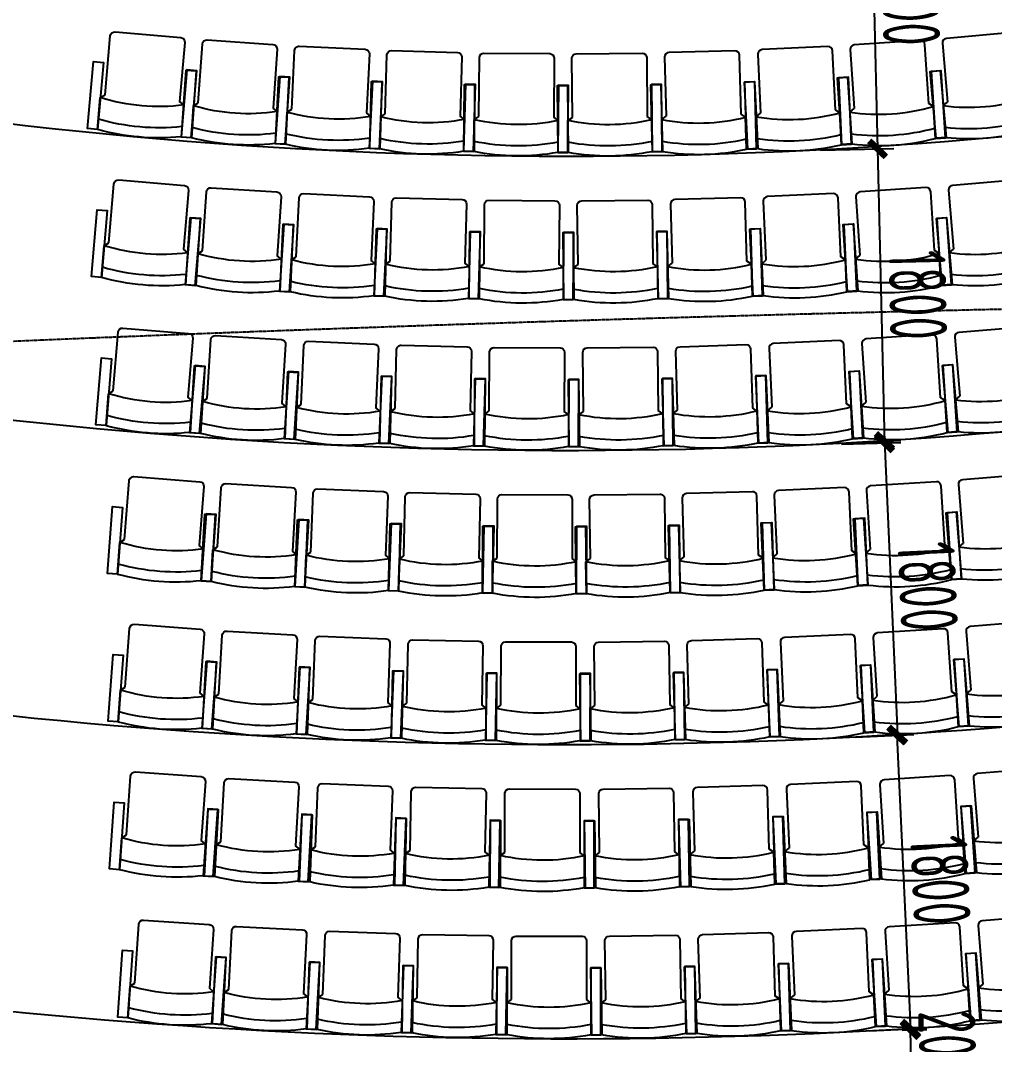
# Model space of a CAD drawing. Header units: millimetres. Extents: x 11515858 to 24947533, y -12764720 to -6305528.
# Drawn here: x 11765745 to 11771709, y -6390056 to -6383790 of the extents above; entities that cross this region are included whole.
import ezdxf

# ---------------------------------------------------------------- set-up
doc = ezdxf.new("R2010")
doc.units = ezdxf.units.MM
doc.header["$LTSCALE"] = 10
for name, pattern in [('A2-RG-AXIS$0$CENTER', [2, 1.25, -0.25, 0.25, -0.25]), ('A2-RG-AXIS$0$DOTE', [2.42, 2, -0.2, 0.02, -0.2]), ('A2-RI-F3$0$HIDDEN', [0.375, 0.25, -0.125])]:
    doc.linetypes.add(name, pattern=pattern)
for name, color, linetype in [('A2-RB-F3$0$A-DIMS-100', 1, 'Continuous'), ('A2-RD-F3$0$A-FURN-FIXT', 9, 'Continuous'), ('A2-RD-F3$0$A-STRS', 50, 'Continuous'), ('A2-RG-AXIS$0$A-GRID', 1, 'A2-RG-AXIS$0$CENTER')]:
    doc.layers.add(name, color=color, linetype=linetype)
doc.styles.add('A2-RB-F3$0$XD2008', font='hzs.shx', dxfattribs={"width": 0.7, "bigfont": 'hztxt.shx'})
doc.dimstyles.new('A2-RB-F3$0$XD100$0', dxfattribs={"dimscale": 100, "dimtxt": 3.5, "dimasz": 1, "dimexe": 1, "dimexo": 2, "dimgap": 0.5, "dimtad": 1, "dimdec": 0, "dimdsep": 46, "dimtxsty": 'A2-RB-F3$0$XD2008', "dimblk1": 'A2-RB-F3$0$_ArchTick', "dimblk2": 'A2-RB-F3$0$_ArchTick', "dimsah": 1, "dimcen": 2.5, "dimclrt": 4, "dimaunit": 1, "dimadec": 0, "dimazin": 0, "dimtfac": 1, "dimtdec": 0, "dimtix": 1, "dimtmove": 1, "dimatfit": 3, "dimfxl": 0, "dimtolj": 1, "dimtzin": 0, "dimarcsym": 0})

# ---------------------------------------------------------------- blocks, each defined once
blk = doc.blocks.new('A2-RG-AXIS')
at = {"layer": 'A2-RG-AXIS$0$A-GRID', "linetype": 'A2-RG-AXIS$0$DOTE'}
for radius in [316700, 313400, 308700]:
    blk.add_arc((11778730.7, -6694178.7), radius, 75.589285, 95.407644, dxfattribs=at)
blk = doc.blocks.new('A2-RB-F3$0$_ArchTick')
at = {"color": 0, "linetype": 'ByBlock', "const_width": 0.4}
blk.add_lwpolyline([(-0.5, -0.5), (0.5, 0.5)], dxfattribs=at)
blk = doc.blocks.new('*D1089')
at = {"layer": 'A2-RB-F3$0$A-DIMS-100', "color": 0, "lineweight": -2, "transparency": 16777216}
for p, q in [((11770600.9, -6382783.9), (11771049.7, -6382773.2)), ((11770949.7, -6382775.6), (11770992.4, -6384575.6)), ((11770643.6, -6384583.9), (11771092.4, -6384573.2))]:
    blk.add_line(p, q, dxfattribs=at)
at = {"layer": 'Defpoints', "color": 0, "transparency": 16777216}
for p in [(11770400.9, -6382788.6), (11770443.6, -6384588.6), (11770992.4, -6384575.6)]:
    blk.add_point(p, dxfattribs=at)
at = {"layer": 'A2-RB-F3$0$A-DIMS-100', "color": 0, "lineweight": -2, "transparency": 16777216, "xscale": 100, "yscale": 100, "zscale": 100}
for p, rotation in [((11770949.7, -6382775.6), 91.35961692571232), ((11770992.4, -6384575.6), 271.3596169257123)]:
    blk.add_blockref('A2-RB-F3$0$_ArchTick', p, dxfattribs=dict(at, rotation=rotation))
at = {"layer": 'A2-RB-F3$0$A-DIMS-100', "color": 4, "transparency": 16777216, "insert": (11771196, -6383670.3), "char_height": 350, "attachment_point": 5, "rotation": 271.35962, "style": 'A2-RB-F3$0$XD2008'}
blk.add_mtext('\\A1;1800', dxfattribs=at)
blk = doc.blocks.new('*D1090')
at = {"layer": 'A2-RB-F3$0$A-DIMS-100', "color": 0, "lineweight": -2, "transparency": 16777216}
for p, q in [((11770729, -6384581.8), (11771092.4, -6384573.2)), ((11770992.5, -6384575.6), (11771035.2, -6386375.6)), ((11770771.7, -6386381.8), (11771135.1, -6386373.2))]:
    blk.add_line(p, q, dxfattribs=at)
at = {"layer": 'Defpoints', "color": 0, "transparency": 16777216}
for p in [(11770529.1, -6384586.6), (11770571.8, -6386386.6), (11771035.2, -6386375.6)]:
    blk.add_point(p, dxfattribs=at)
at = {"layer": 'A2-RB-F3$0$A-DIMS-100', "color": 0, "lineweight": -2, "transparency": 16777216, "xscale": 100, "yscale": 100, "zscale": 100}
for p, rotation in [((11770992.5, -6384575.6), 91.35961692577155), ((11771035.2, -6386375.6), 271.3596169257715)]:
    blk.add_blockref('A2-RB-F3$0$_ArchTick', p, dxfattribs=dict(at, rotation=rotation))
at = {"layer": 'A2-RB-F3$0$A-DIMS-100', "color": 4, "transparency": 16777216, "insert": (11771238.7, -6385470.2), "char_height": 350, "attachment_point": 5, "rotation": 271.35962, "style": 'A2-RB-F3$0$XD2008'}
blk.add_mtext('\\A1;1800', dxfattribs=at)
blk = doc.blocks.new('*D1091')
at = {"layer": 'A2-RB-F3$0$A-DIMS-100', "color": 0, "lineweight": -2, "transparency": 16777216}
for p, q in [((11770776.3, -6386376.4), (11771134.6, -6386360.3)), ((11771034.7, -6386364.8), (11771115.4, -6388163)), ((11770857, -6388174.6), (11771215.3, -6388158.5))]:
    blk.add_line(p, q, dxfattribs=at)
at = {"layer": 'Defpoints', "color": 0, "transparency": 16777216}
for p in [(11770576.5, -6386385.4), (11770657.2, -6388183.5), (11771115.4, -6388163)]:
    blk.add_point(p, dxfattribs=at)
at = {"layer": 'A2-RB-F3$0$A-DIMS-100', "color": 0, "lineweight": -2, "transparency": 16777216, "xscale": 100, "yscale": 100, "zscale": 100}
for p, rotation in [((11771034.7, -6386364.8), 92.5702136894296), ((11771115.4, -6388163), 272.5702136894296)]:
    blk.add_blockref('A2-RB-F3$0$_ArchTick', p, dxfattribs=dict(at, rotation=rotation))
at = {"layer": 'A2-RB-F3$0$A-DIMS-100', "color": 4, "transparency": 16777216, "insert": (11771299.8, -6387253.8), "char_height": 350, "attachment_point": 5, "rotation": 272.57021, "style": 'A2-RB-F3$0$XD2008'}
blk.add_mtext('\\A1;1800', dxfattribs=at)
blk = doc.blocks.new('*D898')
at = {"layer": 'A2-RB-F3$0$A-DIMS-100', "color": 0, "lineweight": -2, "transparency": 16777216}
for p, q in [((11770858.7, -6388174.2), (11771210.5, -6388157.8)), ((11771110.6, -6388162.4), (11771194.4, -6389960.5)), ((11770942.5, -6389972.2), (11771294.2, -6389955.8))]:
    blk.add_line(p, q, dxfattribs=at)
at = {"layer": 'Defpoints', "color": 0, "transparency": 16777216}
for p in [(11770659, -6388183.5), (11770742.7, -6389981.5), (11771194.4, -6389960.5)]:
    blk.add_point(p, dxfattribs=at)
at = {"layer": 'A2-RB-F3$0$A-DIMS-100', "color": 0, "lineweight": -2, "transparency": 16777216, "xscale": 100, "yscale": 100, "zscale": 100}
for p, rotation in [((11771110.6, -6388162.4), 92.66568620678531), ((11771194.4, -6389960.5), 272.6656862067853)]:
    blk.add_blockref('A2-RB-F3$0$_ArchTick', p, dxfattribs=dict(at, rotation=rotation))
at = {"layer": 'A2-RB-F3$0$A-DIMS-100', "color": 4, "transparency": 16777216, "insert": (11771377.3, -6389051), "char_height": 350, "attachment_point": 5, "rotation": 272.66569, "style": 'A2-RB-F3$0$XD2008'}
blk.add_mtext('\\A1;1800', dxfattribs=at)
blk = doc.blocks.new('*D905')
at = {"layer": 'A2-RB-F3$0$A-DIMS-100', "color": 0, "lineweight": -2, "transparency": 16777216}
for p, q in [((11771193.5, -6389966.4), (11771191.4, -6389866.4)), ((11771143.6, -6389967.4), (11771293.4, -6389964.4)), ((11771197.5, -6390166.4), (11771193.5, -6389966.4)), ((11771147.6, -6390167.4), (11771297.5, -6390164.3)), ((11771197.5, -6390166.4), (11771199.5, -6390266.3))]:
    blk.add_line(p, q, dxfattribs=at)
at = {"layer": 'Defpoints', "color": 0, "transparency": 16777216}
for p in [(11770943.7, -6389971.4), (11771193.5, -6389966.4), (11770947.7, -6390171.4)]:
    blk.add_point(p, dxfattribs=at)
at = {"layer": 'A2-RB-F3$0$A-DIMS-100', "color": 0, "lineweight": -2, "transparency": 16777216, "xscale": 100, "yscale": 100, "zscale": 100}
for p, rotation in [((11771193.5, -6389966.4), 271.1532190050729), ((11771197.5, -6390166.4), 91.15321900507293)]:
    blk.add_blockref('A2-RB-F3$0$_ArchTick', p, dxfattribs=dict(at, rotation=rotation))
at = {"layer": 'A2-RB-F3$0$A-DIMS-100', "color": 4, "transparency": 16777216, "insert": (11771420.4, -6390061.9), "char_height": 350, "attachment_point": 5, "rotation": 271.15322, "style": 'A2-RB-F3$0$XD2008'}
blk.add_mtext('\\A1;200', dxfattribs=at)
blk = doc.blocks.new('A2-RD-F3$0$LEC-SEAT')
for p, q in [((-21, -0.88), (-21, -8.02)), ((-21, -8.02), (-20, -8.74)), ((-20, -8.74), (-20, -21.94)), ((-2.25, -8.02), (-3.25, -8.74)), ((-3.25, -21.94), (-3.25, -8.74)), ((-19, -22.94), (-4.25, -22.94))]:
    blk.add_line(p, q)
for points in [[(-21, -0.88), (-23.25, -0.88), (-23.25, -15.88), (-21, -15.88)], [(-2.25, -0.88), (0, -0.88), (0, -15.88), (-2.25, -15.88)]]:
    blk.add_lwpolyline(points, close=True)
for centre, radius, start, end in [((-11.62, -50.6), 50.6, 79.3218, 100.6782), ((-11.62, -50.64), 48.39, 78.8293, 101.1707), ((-11.62, -50.78), 43.78, 77.6351, 102.3649), ((-19, -21.94), 1, 180, 270), ((-4.25, -21.94), 1, 270, 360)]:
    blk.add_arc(centre, radius, start, end)
blk = doc.blocks.new('A2-RD-F3')
at = {"layer": 'A2-RD-F3$0$A-STRS', "linetype": 'Continuous'}
for radius, start, end in [(29300, 251.72276, 293.42418), (31100, 253.11153, 291.96874), (32900, 254.33728, 290.68528), (34700, 255.4277, 289.54433)]:
    blk.add_arc((11769095.5, -6355320.7), radius, start, end, dxfattribs=at)
at = {"layer": 'A2-RD-F3$0$A-FURN-FIXT', "linetype": 'Continuous'}
for p, xscale, yscale, zscale, rotation in [((11766787.5, -6384530.9), -27.37254901970774, 27.37254901975455, 27.37254901960838, 174.954138942755), ((11771352.5, -6384534.9), 27.37254901952958, 27.37254901952958, 27.37254901952958, 184.9456275920519), ((11767364, -6384570.7), -27.37254901932713, 27.37254901975393, 27.37254901960838, 176.0841389432258), ((11770775.9, -6384573.7), 27.37254901993807, 27.37254901993807, 27.37254901993807, 183.8156275923712), ((11767941.2, -6384599.2), -27.37254901896691, 27.37254901975326, 27.37254901960838, 177.2141389418644), ((11768518.8, -6384616.3), -27.3725490203211, 27.37254901975393, 27.37254901960838, 178.3441389433631), ((11769615.9, -6384617.3), 27.37254901868689, 27.37254901868689, 27.37254901868689, 181.5456275925472), ((11770198.7, -6384601.2), 27.37254901870602, 27.37254901870602, 27.37254901870602, 182.6856275923257), ((11769096.6, -6384621.9), -27.37254902049104, 27.37254901975393, 27.37254901960838, 179.4741389425042), ((11769674.5, -6384616.2), -27.37254901963712, 27.37254901975393, 27.37254901960838, 180.6041389432291), ((11766812, -6385435.4), -27.37254901991275, 27.37254901975393, 27.37254901960838, 175.1541389428103), ((11771389.5, -6385434.6), 27.37254902014843, 27.37254902014843, 27.37254902014843, 184.8656275922997), ((11767390.5, -6385473.7), -27.37254901897777, 27.37254901975393, 27.37254901960838, 176.2541389422218), ((11767969.7, -6385500.9), -27.37254901984363, 27.37254901975393, 27.37254901960838, 177.3541389437787), ((11770231.8, -6385500.5), 27.37254901951465, 27.37254901951465, 27.37254901951465, 182.6656275931836), ((11770811, -6385473.1), 27.37254902020448, 27.37254902020448, 27.37254902020448, 183.7656275924765), ((11768549.3, -6385516.9), -27.37254901919763, 27.37254901975424, 27.37254901960838, 178.4541389426813), ((11769129.1, -6385521.9), -27.37254901868472, 27.37254901975393, 27.37254901960838, 179.5541389431635), ((11769708.8, -6385515.6), -27.37254901888819, 27.37254901975393, 27.37254901960838, 180.6541389428052), ((11769652.2, -6385516.7), 27.37254901986756, 27.37254901986756, 27.37254901986756, 181.5656275927924), ((11766840, -6386339.9), -27.37254901906219, 27.37254901975393, 27.37254901960838, 175.3491389434474), ((11771426.7, -6386334.3), 27.37254901949243, 27.37254901949243, 27.37254901949243, 184.7906275926598), ((11767419.7, -6386376.6), -27.3725490196879, 27.37254901975393, 27.37254901960838, 176.4191389425594), ((11770847.2, -6386372.5), 27.37254902036265, 27.37254902036265, 27.37254902036265, 183.7206275917815), ((11767999.9, -6386402.5), -27.37254902020496, 27.37254901975393, 27.37254901960838, 177.4891389435467), ((11768580.5, -6386417.6), -27.37254901974993, 27.37254901975393, 27.37254901960838, 178.5591389428578), ((11769161.3, -6386421.8), -27.37254901990139, 27.37254901975393, 27.37254901960838, 179.6291389421885), ((11769742, -6386415.1), -27.37254901900908, 27.37254901975398, 27.37254901960838, 180.6991389428435), ((11770322.6, -6386397.6), -27.37254902046144, 27.37254901975424, 27.37254901960838, 181.7691389424295), ((11770267, -6386399.8), 27.372549019288, 27.372549019288, 27.372549019288, 182.6506275931632), ((11766910.4, -6387247.1), -27.37254901977289, 27.37254901975393, 27.37254901960838, 175.6091389433677), ((11767484.7, -6387281.2), -27.37254902025326, 27.37254901975403, 27.37254901960838, 176.6391389432491), ((11770873.6, -6387272.3), 27.37254902010899, 27.37254902010899, 27.37254902010899, 183.6606275934281), ((11771447.7, -6387235.2), 27.37254901879603, 27.37254901879603, 27.37254901879603, 184.6906275920176), ((11768059.4, -6387305), -27.37254901882865, 27.37254901975363, 27.37254901960838, 177.6691389435809), ((11768634.6, -6387318.5), -27.37254902040509, 27.37254901975393, 27.37254901960838, 178.6991389424934), ((11769723.9, -6387315.6), 27.37254901918473, 27.37254901918473, 27.37254901918473, 181.6006275932668), ((11770299, -6387299.1), 27.37254902042886, 27.37254902042886, 27.37254902042886, 182.6306275933009), ((11769209.8, -6387321.6), -27.37254901971152, 27.37254901975393, 27.37254901960838, 179.7291389428013), ((11769785.1, -6387314.4), -27.37254902032221, 27.37254901975393, 27.37254901960838, 180.7591389433454), ((11766914.5, -6388149.4), -27.37254901980825, 27.37254901975393, 27.37254901960838, 175.7391389430376), ((11771494.1, -6388134.2), 27.37254901998606, 27.37254901998606, 27.37254901998606, 184.640627592901), ((11767493.5, -6388182.7), -27.37254902028973, 27.37254901975436, 27.37254901960838, 176.7491389423378), ((11768073, -6388205.8), -27.37254901989099, 27.37254901975401, 27.37254901960838, 177.7591389438314), ((11770336, -6388198.3), 27.37254901962573, 27.37254901962573, 27.37254901962573, 182.6206275929471), ((11770915.3, -6388171.4), 27.37254901881381, 27.37254901881381, 27.37254901881381, 183.6306275930227), ((11768652.8, -6388218.8), -27.37254901900218, 27.37254901975349, 27.37254901960838, 178.7691389427889), ((11769232.8, -6388221.5), -27.37254902001036, 27.37254901975436, 27.37254901960838, 179.7791389421696), ((11769812.7, -6388213.9), -27.37254901869266, 27.37254901975393, 27.37254901960838, 180.7891389427377), ((11770392.4, -6388196.2), -27.37254902031172, 27.37254901975393, 27.37254901960838, 181.7991389431905), ((11771539, -6389033.3), 27.37254902033768, 27.37254902033768, 27.37254902033768, 184.5906275917334), ((11766922.7, -6389051.8), -27.37254901971196, 27.37254901975396, 27.37254901960838, 175.869138943337), ((11767505.8, -6389084.3), -27.37254901959419, 27.37254901975434, 27.37254901960838, 176.8591389428167), ((11770956.1, -6389070.4), 27.37254901897602, 27.37254901897602, 27.37254901897602, 183.6006275929057), ((11768089.4, -6389106.7), -27.37254901914748, 27.37254901975363, 27.37254901960838, 177.8491389428721), ((11768673.3, -6389119.1), -27.37254901919012, 27.37254901975393, 27.37254901960838, 178.8391389424486), ((11769257.3, -6389121.3), -27.37254901881333, 27.37254901975441, 27.37254901960838, 179.8291389429329), ((11769841.3, -6389113.5), -27.37254901981852, 27.37254901975436, 27.37254901960838, 180.8191389420044), ((11769789, -6389114.6), 27.37254901900883, 27.37254901900883, 27.37254901900883, 181.6206275918002), ((11770372.7, -6389097.6), 27.37254901915937, 27.37254901915937, 27.37254901915937, 182.6106275924347), ((11766974.3, -6389956.8), -27.37254902005609, 27.37254901975428, 27.37254901960838, 176.0641389435661), ((11770986.9, -6389970.1), 27.37254901967534, 27.37254901967534, 27.37254901967534, 183.5556275926773), ((11771567.2, -6389933.5), 27.37254901925641, 27.37254901925641, 27.37254901925641, 184.5156275928035), ((11767554.9, -6389987.4), -27.3725490205561, 27.37254901975471, 27.37254901960838, 177.0241389421519), ((11768135.9, -6390008.4), -27.37254902041336, 27.37254901975444, 27.37254901960838, 177.9841389423197), ((11770461.1, -6389994.8), -27.37254902003381, 27.37254901975393, 27.37254901960838, 181.8241389433181), ((11770406.1, -6389996.9), 27.37254901936334, 27.37254901936334, 27.37254901936334, 182.5956275923853), ((11768717.2, -6390019.6), -27.37254901979681, 27.37254901975393, 27.37254901960838, 178.9441389434797), ((11769298.6, -6390021.1), -27.37254901994151, 27.37254901975393, 27.37254901960838, 179.904138942057), ((11769880, -6390012.8), -27.37254902028326, 27.37254901975393, 27.37254901960838, 180.8641389434895)]:
    blk.add_blockref('A2-RD-F3$0$LEC-SEAT', p, dxfattribs=dict(at, xscale=xscale, yscale=yscale, zscale=zscale, rotation=rotation))
blk = doc.blocks.new('A2-RI-F3')
at = {"linetype": 'A2-RI-F3$0$HIDDEN', "ltscale": 3}
blk.add_blockref('A2-RG-AXIS', (0, 0), dxfattribs=at)
blk = doc.blocks.new('A2-RB-F3')
at = {"layer": 'A2-RB-F3$0$A-DIMS-100'}
for p1, p2, distance, picture, middle in [((11770400.9106, -6382788.6335), (11770443.6319, -6384588.6189), 548.9499, '*D1089', (11771196.0032, -6383670.2623)), ((11770529.0745, -6384586.5899), (11770571.7958, -6386386.5754), 463.5069, '*D1090', (11771238.7482, -6385470.2461)), ((11770576.5, -6386385.4), (11770657.2, -6388183.5), 458.6, '*D1091', (11771299.8, -6387253.8)), ((11770659, -6388183.5), (11770742.7, -6389981.5), 452.2, '*D898', (11771377.3, -6389051)), ((11770947.7, -6390171.4), (11770943.7, -6389971.4), -249.9, '*D905', (11771420.4, -6390061.9))]:
    dim = blk.add_aligned_dim(p1=p1, p2=p2, distance=distance, dimstyle='A2-RB-F3$0$XD100$0', dxfattribs=at)
    dim.commit()
    dim.dimension.update_dxf_attribs({"geometry": picture, "text_midpoint": middle})

msp = doc.modelspace()

# ---------------------------------------------------------------- block references
for name in ['A2-RB-F3', 'A2-RI-F3', 'A2-RG-AXIS', 'A2-RD-F3']:
    msp.add_blockref(name, (0, 0))

doc.saveas('drawing.dxf')
